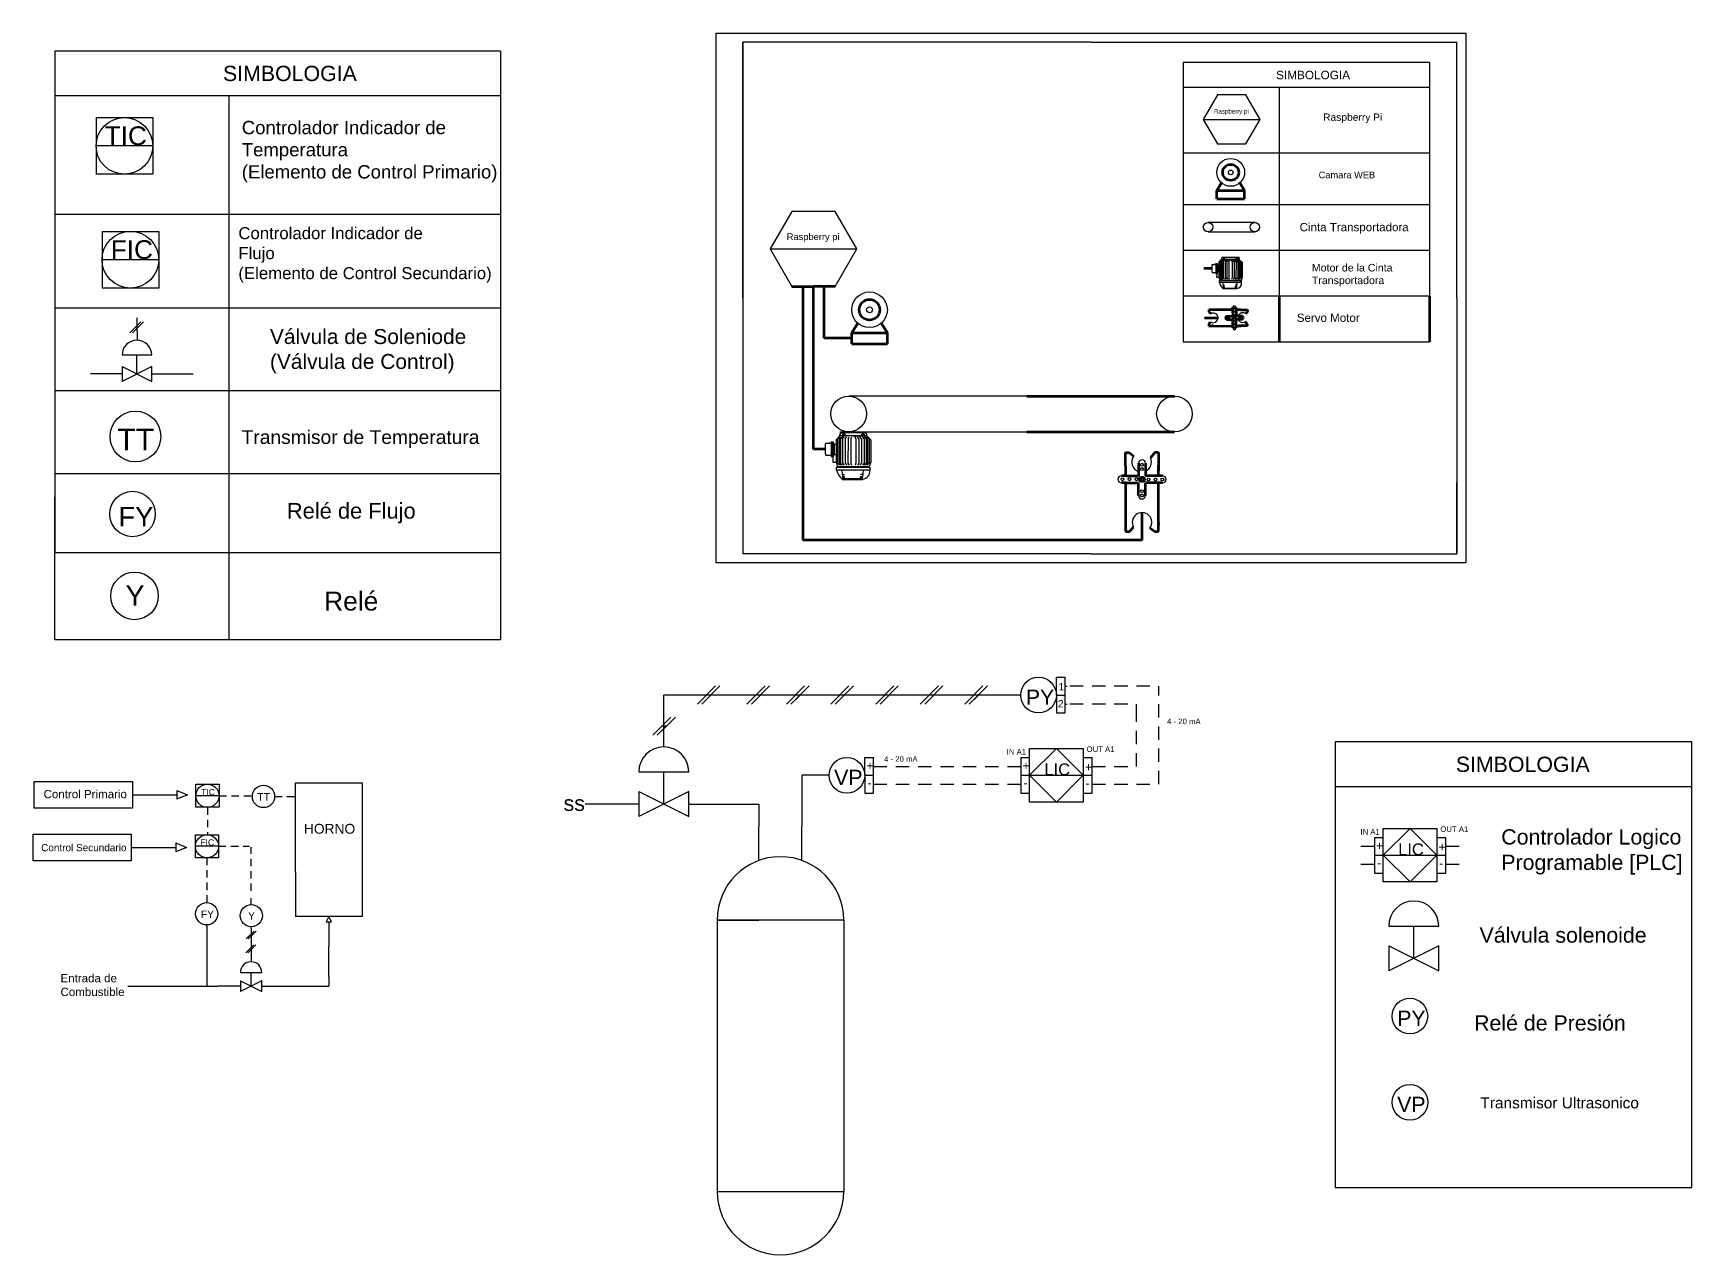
# Model space of a CAD drawing. Header units: millimetres. Extents: x 172 to 2967, y 1053 to 2423.
# Drawn here: x 172 to 2032, y 1053 to 2423 of the extents above; entities that cross this region are included whole.
import ezdxf

# ---------------------------------------------------------------- set-up
doc = ezdxf.new("R2010")
doc.units = ezdxf.units.MM
for name, color, linetype in [('faja_8', 8, 'Continuous'), ('Formato', 4, 'Continuous'), ('MOTOR- BASE', 230, 'Continuous')]:
    doc.layers.add(name, color=color, linetype=linetype)
doc.styles.get("Standard").update_dxf_attribs({"font": 'arial.ttf'})

msp = doc.modelspace()

# ---------------------------------------------------------------- linework, layer by layer
for p, q in [((196.1, 2403), (196.1, 1903)), ((196.1, 2403), (196.1, 2353)), ((696.1, 2403), (196.1, 2403)), ((696.1, 2403), (696.1, 1743)), ((1461.8, 2390), (1461.8, 2128.2)), ((1461.8, 2390), (1461.8, 2362.4)), ((1738, 2390), (1461.8, 2390)), ((1738, 2390), (1738, 2128.2)), ((196.1, 2353), (696.1, 2353)), ((196.1, 2353), (391.1, 2353)), ((196.1, 2353), (196.1, 2220)), ((391.1, 2353), (391.1, 1743)), ((1461.8, 2362.4), (1738, 2362.4)), ((1461.8, 2362.4), (1569.6, 2362.4)), ((1461.8, 2362.4), (1461.8, 2288.9)), ((1569.6, 2362.4), (1569.6, 2128.2)), ((242.4, 2328.4), (305.9, 2328.4)), ((242.4, 2328.4), (242.4, 2264.9)), ((305.9, 2328.4), (305.9, 2264.9)), ((1484.3, 2326.3), (1548.2, 2326.3)), ((305.9, 2296.6), (242.4, 2296.6)), ((1461.8, 2288.9), (1738, 2288.9)), ((1461.8, 2288.9), (1461.8, 2230.9)), ((305.9, 2264.9), (242.4, 2264.9)), ((196.1, 2220), (696.1, 2220)), ((196.1, 2220), (196.1, 2115)), ((1461.8, 2230.9), (1738, 2230.9)), ((1461.8, 2230.9), (1461.8, 2179.6)), ((249.1, 2200.7), (312.6, 2200.7)), ((249.1, 2200.7), (249.1, 2137.1)), ((312.6, 2200.7), (312.6, 2137.1)), ((1542.4, 2210.8), (1489.6, 2210.8)), ((1489.6, 2200.3), (1542.4, 2200.3)), ((998.6, 2181.1), (1095.6, 2181.1)), ((1461.8, 2179.6), (1738, 2179.6)), ((1461.8, 2179.6), (1461.8, 2128.2)), ((312.6, 2168.9), (249.1, 2168.9)), ((312.6, 2137.1), (249.1, 2137.1)), ((1461.8, 2128.2), (1738, 2128.2)), ((1461.8, 2128.2), (1461.8, 2076.8)), ((196.1, 2115), (696.1, 2115)), ((196.1, 2115), (196.1, 2022)), ((288.4, 2088.8), (288.4, 2103.8)), ((280, 2086.8), (292.4, 2099.2)), ((283, 2086.8), (295.5, 2099.2)), ((288.4, 2088.8), (288.4, 2079)), ((1461.8, 2076.8), (1738, 2076.8)), ((271.5, 2062), (304.7, 2062)), ((271.5, 2049), (271.5, 2032.4)), ((304.7, 2049), (271.5, 2032.4)), ((271.5, 2049), (304.7, 2032.4)), ((288.1, 2040.7), (288.1, 2062)), ((304.7, 2032.4), (304.7, 2049)), ((271.5, 2040.7), (236.1, 2040.7)), ((304.7, 2040.7), (351.2, 2040.7)), ((196.1, 2022), (696.1, 2022)), ((196.1, 2022), (196.1, 1929)), ((1286.5, 2015.9), (1086.5, 2015.9)), ((1086.5, 1975.9), (1286.5, 1975.9)), ((196.1, 1929), (696.1, 1929)), ((196.1, 1929), (196.1, 1840.6)), ((196.1, 1743), (196.1, 1903)), ((196.1, 1840.6), (696.1, 1840.6)), ((196.1, 1743), (696.1, 1743)), ((1319.5, 1700.5), (1329.5, 1700.5)), ((1319.5, 1680.5), (1319.5, 1700.5)), ((1329.5, 1660.5), (1329.5, 1700.5)), ((1079.1, 1680.5), (879.1, 1680.5)), ((879.1, 1622.4), (879.1, 1680.5)), ((916.8, 1670.4), (937.1, 1690.7)), ((921.8, 1670.4), (942.1, 1690.7)), ((921.8, 1670.4), (932, 1680.5)), ((932, 1680.5), (927, 1680.5)), ((932, 1680.5), (929.5, 1680.5)), ((972.4, 1670.4), (992.8, 1690.7)), ((977.4, 1670.4), (997.8, 1690.7)), ((977.4, 1670.4), (987.6, 1680.5)), ((987.6, 1680.5), (982.6, 1680.5)), ((987.6, 1680.5), (985.1, 1680.5)), ((1016.8, 1670.4), (1037.1, 1690.7)), ((1021.8, 1670.4), (1042.1, 1690.7)), ((1021.8, 1670.4), (1032, 1680.5)), ((1032, 1680.5), (1027, 1680.5)), ((1032, 1680.5), (1029.5, 1680.5)), ((1066.4, 1670.4), (1086.8, 1690.7)), ((1071.4, 1670.4), (1091.8, 1690.7)), ((1071.4, 1670.4), (1081.6, 1680.5)), ((1081.6, 1680.5), (1076.6, 1680.5)), ((1279.5, 1680.5), (1079.1, 1680.5)), ((1081.6, 1680.5), (1079.1, 1680.5)), ((1116.8, 1670.4), (1137.1, 1690.7)), ((1121.8, 1670.4), (1142.1, 1690.7)), ((1121.8, 1670.4), (1132, 1680.5)), ((1132, 1680.5), (1127, 1680.5)), ((1132, 1680.5), (1129.5, 1680.5)), ((1166.8, 1670.4), (1187.1, 1690.7)), ((1171.8, 1670.4), (1192.1, 1690.7)), ((1171.8, 1670.4), (1182, 1680.5)), ((1182, 1680.5), (1177, 1680.5)), ((1182, 1680.5), (1179.5, 1680.5)), ((1216.8, 1670.4), (1237.1, 1690.7)), ((1221.8, 1670.4), (1242.1, 1690.7)), ((1221.8, 1670.4), (1232, 1680.5)), ((1232, 1680.5), (1227, 1680.5)), ((1232, 1680.5), (1229.5, 1680.5)), ((1319.5, 1680.5), (1329.5, 1680.5)), ((1319.5, 1680.5), (1319.5, 1660.5)), ((1329.5, 1690.5), (1331.5, 1690.5)), ((1349.5, 1690.5), (1334.5, 1690.5)), ((1374.5, 1690.5), (1359.5, 1690.5)), ((1399.5, 1690.5), (1384.5, 1690.5)), ((1424.5, 1690.5), (1409.5, 1690.5)), ((1434.5, 1680.2), (1434.5, 1690.5)), ((1319.5, 1660.5), (1329.5, 1660.5)), ((1329.5, 1670.5), (1331.5, 1670.5)), ((1349.5, 1670.5), (1334.5, 1670.5)), ((1374.5, 1670.5), (1359.5, 1670.5)), ((1399.5, 1670.5), (1384.5, 1670.5)), ((1409.5, 1665.5), (1409.5, 1670.5)), ((1409.5, 1650.5), (1409.5, 1665.5)), ((1434.5, 1655.2), (1434.5, 1670.2)), ((866.8, 1635.4), (887.1, 1655.7)), ((871.8, 1635.4), (892.1, 1655.7)), ((871.8, 1635.4), (882, 1645.5)), ((882, 1645.5), (877, 1645.5)), ((882, 1645.5), (879.5, 1645.5)), ((1409.5, 1625.5), (1409.5, 1640.5)), ((1434.5, 1630.2), (1434.5, 1645.2)), ((1289.5, 1610.5), (1289.5, 1620.5)), ((1289.5, 1620.5), (1349.5, 1620.5)), ((1289.5, 1590.5), (1319.5, 1620.5)), ((1319.5, 1620.5), (1349.5, 1590.5)), ((1349.5, 1620.5), (1349.5, 1560.5)), ((1434.5, 1605.5), (1434.5, 1620.5)), ((1632.3, 1628), (1632.3, 1128)), ((2032.3, 1628), (1632.3, 1628)), ((1632.3, 1628), (1632.3, 1578)), ((2032.3, 1128), (2032.3, 1628)), ((1104.5, 1610.5), (1114.5, 1610.5)), ((1104.5, 1590.5), (1104.5, 1610.5)), ((1114.5, 1570.5), (1114.5, 1610.5)), ((1114.5, 1600.5), (1129.5, 1600.5)), ((1139.5, 1600.5), (1154.5, 1600.5)), ((1164.5, 1600.5), (1179.5, 1600.5)), ((1189.5, 1600.5), (1204.5, 1600.5)), ((1214.5, 1600.5), (1229.5, 1600.5)), ((1239.5, 1600.5), (1254.5, 1600.5)), ((1264.5, 1600.5), (1279.5, 1600.5)), ((1279.5, 1610.5), (1289.5, 1610.5)), ((1279.5, 1610.5), (1279.5, 1570.5)), ((1289.5, 1570.5), (1289.5, 1610.5)), ((1349.5, 1610.5), (1359.5, 1610.5)), ((1359.5, 1570.5), (1359.5, 1610.5)), ((1359.5, 1600.5), (1374.5, 1600.5)), ((1384.5, 1600.5), (1399.5, 1600.5)), ((1409.5, 1600.5), (1409.5, 1615.5)), ((173, 1553.6), (173, 1583.6)), ((173, 1583.6), (283, 1583.6)), ((283, 1583.6), (283, 1553.6)), ((465.9, 1482.2), (465.9, 1582.2)), ((465.9, 1582.2), (540.9, 1582.2)), ((540.9, 1582.2), (540.9, 1432.2)), ((851, 1594.3), (907.2, 1594.3)), ((879.1, 1558.2), (879.1, 1594.3)), ((1064.5, 1590.5), (1034, 1590.5)), ((1034, 1590.5), (1034, 1533.2)), ((1104.5, 1590.5), (1114.5, 1590.5)), ((1104.5, 1590.5), (1104.5, 1570.5)), ((1279.5, 1590.5), (1289.5, 1590.5)), ((1319.5, 1560.5), (1289.5, 1590.5)), ((1289.5, 1590.5), (1349.5, 1590.5)), ((1349.5, 1590.5), (1319.5, 1560.5)), ((1349.5, 1590.5), (1359.5, 1590.5)), ((1434.5, 1580.5), (1434.5, 1595.5)), ((283, 1568.6), (333, 1568.6)), ((333, 1573.6), (345, 1568.6)), ((333, 1573.6), (333, 1563.6)), ((345, 1568.6), (333, 1563.6)), ((354.2, 1576.3), (354.2, 1580.6)), ((354.2, 1580.6), (380.2, 1580.6)), ((354.2, 1558.9), (354.2, 1576.3)), ((380.2, 1567.6), (354.2, 1567.6)), ((380.2, 1580.6), (380.2, 1554.6)), ((380.2, 1567.6), (388.5, 1567.6)), ((394.1, 1567.6), (402.4, 1567.6)), ((408, 1567.6), (416.3, 1567.6)), ((442.6, 1566.8), (450.9, 1566.8)), ((456.4, 1566.8), (464.8, 1566.8)), ((851, 1572.3), (851, 1544.2)), ((907.2, 1572.3), (851, 1544.2)), ((851, 1572.3), (907.2, 1544.2)), ((907.2, 1544.2), (907.2, 1572.3)), ((1104.5, 1570.5), (1114.5, 1570.5)), ((1114.5, 1580.5), (1129.5, 1580.5)), ((1139.5, 1580.5), (1154.5, 1580.5)), ((1164.5, 1580.5), (1179.5, 1580.5)), ((1189.5, 1580.5), (1204.5, 1580.5)), ((1214.5, 1580.5), (1229.5, 1580.5)), ((1239.5, 1580.5), (1254.5, 1580.5)), ((1264.5, 1580.5), (1279.5, 1580.5)), ((1279.5, 1570.5), (1289.5, 1570.5)), ((1289.5, 1560.5), (1289.5, 1570.5)), ((1349.5, 1570.5), (1359.5, 1570.5)), ((1359.5, 1580.5), (1374.5, 1580.5)), ((1384.5, 1580.5), (1399.5, 1580.5)), ((1409.5, 1580.5), (1424.5, 1580.5)), ((1632.3, 1578), (2032.3, 1578)), ((283, 1553.6), (173, 1553.6)), ((354.2, 1554.6), (354.2, 1558.9)), ((380.2, 1554.6), (354.2, 1554.6)), ((367.2, 1554.6), (367.2, 1546.3)), ((851, 1558.2), (791, 1558.2)), ((907.2, 1558.2), (985.9, 1558.2)), ((985.9, 1558.2), (985.9, 1533.2)), ((1349.5, 1560.5), (1289.5, 1560.5)), ((367.2, 1540.7), (367.2, 1532.4)), ((367.2, 1526.8), (367.2, 1523.9)), ((367.2, 1526.8), (367.2, 1523.9)), ((985.9, 1495), (985.9, 1533.2)), ((1034, 1495), (1034, 1533.2)), ((1686.2, 1520.9), (1686.2, 1530.9)), ((1686.2, 1530.9), (1746.2, 1530.9)), ((1686.2, 1500.9), (1716.2, 1530.9)), ((1716.2, 1530.9), (1746.2, 1500.9)), ((1746.2, 1530.9), (1746.2, 1470.9)), ((171.7, 1494.6), (171.7, 1524.6)), ((171.7, 1524.6), (281.7, 1524.6)), ((281.7, 1524.6), (281.7, 1494.6)), ((281.7, 1524.6), (281.7, 1509.6)), ((281.7, 1509.6), (331.7, 1509.6)), ((331.7, 1514.6), (343.7, 1509.6)), ((331.7, 1514.6), (331.7, 1504.6)), ((343.7, 1509.6), (331.7, 1504.6)), ((353.7, 1519.6), (353.7, 1523.9)), ((353.7, 1523.9), (379.7, 1523.9)), ((353.7, 1502.2), (353.7, 1519.6)), ((379.7, 1510.9), (353.7, 1510.9)), ((379.7, 1523.9), (379.7, 1497.9)), ((379.7, 1510.9), (388, 1510.9)), ((393.5, 1510.9), (401.9, 1510.9)), ((407.4, 1510.9), (414.2, 1510.9)), ((415.8, 1509.9), (415.8, 1502.6)), ((1661.2, 1510.9), (1676.2, 1510.9)), ((1676.2, 1520.9), (1686.2, 1520.9)), ((1676.2, 1520.9), (1676.2, 1480.9)), ((1686.2, 1480.9), (1686.2, 1520.9)), ((1746.2, 1520.9), (1756.2, 1520.9)), ((1756.2, 1480.9), (1756.2, 1520.9)), ((1756.2, 1510.9), (1771.2, 1510.9)), ((281.7, 1494.6), (171.7, 1494.6)), ((353.7, 1497.9), (353.7, 1502.2)), ((379.7, 1497.9), (353.7, 1497.9)), ((366.7, 1497.9), (366.7, 1489.6)), ((415.8, 1497), (415.8, 1488.7)), ((1661.2, 1490.9), (1676.2, 1490.9)), ((1676.2, 1500.9), (1686.2, 1500.9)), ((1716.2, 1470.9), (1686.2, 1500.9)), ((1686.2, 1500.9), (1746.2, 1500.9)), ((1746.2, 1500.9), (1716.2, 1470.9)), ((1746.2, 1500.9), (1756.2, 1500.9)), ((1756.2, 1490.9), (1771.2, 1490.9)), ((366.7, 1484), (366.7, 1475.7)), ((366.7, 1470.1), (366.7, 1461.8)), ((415.8, 1483.1), (415.8, 1474.8)), ((465.9, 1482.2), (465.9, 1432.2)), ((1676.2, 1480.9), (1686.2, 1480.9)), ((1686.2, 1470.9), (1686.2, 1480.9)), ((1746.2, 1470.9), (1686.2, 1470.9)), ((1746.2, 1480.9), (1756.2, 1480.9)), ((366.7, 1456.2), (366.7, 1447.9)), ((415.8, 1469.2), (415.8, 1460.9)), ((415.8, 1469.2), (415.8, 1460.9)), ((415.8, 1452.6), (415.8, 1445.5)), ((366.4, 1421.3), (366.4, 1422.8)), ((366.4, 1421.3), (366.4, 1413)), ((410.7, 1406.9), (419.7, 1415.8)), ((412.9, 1406.9), (421.9, 1415.8)), ((416.4, 1419.2), (416.4, 1420.7)), ((416.4, 1419.2), (416.4, 1410.9)), ((540.9, 1432.2), (465.9, 1432.2)), ((503.4, 1432.2), (500.4, 1426.2)), ((500.4, 1426.2), (506.4, 1426.2)), ((506.4, 1426.2), (503.4, 1432.2)), ((503.4, 1426.2), (503.4, 1398.6)), ((938.9, 1428.2), (938.9, 1123.7)), ((1081, 1428.2), (938.9, 1428.2)), ((938.9, 1428.2), (985.9, 1428.2)), ((1081, 1428.2), (1034, 1428.2)), ((1081, 1428.2), (1081, 1123.7)), ((1692.3, 1421.4), (1748.5, 1421.4)), ((1720.4, 1385.3), (1720.4, 1421.4)), ((366.4, 1413), (366.4, 1353.9)), ((410.3, 1391.4), (419.3, 1400.3)), ((412.5, 1391.4), (421.5, 1400.3)), ((412.5, 1391.4), (417, 1395.8)), ((412.9, 1406.9), (417.4, 1411.3)), ((416.4, 1410.9), (416.4, 1388.7)), ((503.4, 1365), (503.4, 1398.6)), ((1692.3, 1399.3), (1692.3, 1371.2)), ((1748.5, 1399.3), (1692.3, 1371.2)), ((1692.3, 1399.3), (1748.5, 1371.2)), ((1748.5, 1371.2), (1748.5, 1399.3)), ((416.4, 1388.7), (416.4, 1381.6)), ((404.3, 1369.3), (428.2, 1369.3)), ((404.3, 1359.9), (404.3, 1347.9)), ((428.2, 1359.9), (404.3, 1347.9)), ((404.3, 1359.9), (428.2, 1347.9)), ((416.2, 1353.9), (416.2, 1369.3)), ((428.2, 1347.9), (428.2, 1359.9)), ((503.4, 1365), (503.4, 1353.9)), ((277.9, 1353.9), (311.5, 1353.9)), ((311.5, 1353.9), (345.1, 1353.9)), ((345.1, 1353.9), (378.7, 1353.9)), ((404.3, 1353.9), (378.7, 1353.9)), ((428.2, 1353.9), (461.8, 1353.9)), ((461.8, 1353.9), (495.4, 1353.9)), ((495.4, 1353.9), (503.4, 1353.9)), ((938.9, 1123.7), (1081, 1123.7)), ((1632.3, 1128), (2032.3, 1128))]:
    msp.add_line(p, q)
at = {"lineweight": 211}
for p, q in [((1499.5, 2246.5), (1504.8, 2255)), ((1530.7, 2246.5), (1525.3, 2255)), ((1499.5, 2237.1), (1499.5, 2246.5)), ((1499.5, 2246.5), (1530.7, 2246.5)), ((1499.5, 2237.1), (1515.1, 2237.1)), ((1515.1, 2237.1), (1530.7, 2237.1)), ((1530.7, 2237.1), (1530.7, 2246.5)), ((1493.8, 2159.1), (1485, 2159.1)), ((1022.8, 2139), (1047.1, 2139)), ((1035, 2139), (1035, 1854.7)), ((1071.4, 2139), (1047.1, 2139)), ((1047.1, 1956.4), (1047.1, 2139)), ((1059.2, 2080.7), (1059.2, 2139)), ((1569.6, 2128.2), (1569.6, 2076.8)), ((1738, 2128.2), (1738, 2076.8)), ((1485.5, 2103.6), (1500.8, 2103.6)), ((1492.2, 2112.7), (1490.4, 2112.6)), ((1490.4, 2112.6), (1490.4, 2110.5)), ((1490.4, 2110.5), (1492.7, 2108.4)), ((1517.2, 2112.8), (1492.2, 2112.7)), ((1510.2, 2105.6), (1517.3, 2105.6)), ((1517.2, 2112.7), (1517.2, 2115.1)), ((1517.2, 2112.7), (1517.3, 2105.6)), ((1518.8, 2103.7), (1518, 2104.5)), ((1518, 2103), (1518.8, 2103.7)), ((1518.4, 2104.9), (1519.2, 2104.1)), ((1519.2, 2103.3), (1518.5, 2102.6)), ((1519.2, 2104.1), (1519.9, 2104.9)), ((1519.9, 2102.5), (1519.2, 2103.3)), ((1520.4, 2104.5), (1519.6, 2103.7)), ((1519.6, 2103.7), (1520.3, 2103)), ((1521.1, 2112.7), (1521.1, 2115.1)), ((1526.6, 2112.8), (1521.1, 2112.8)), ((1521.1, 2112.7), (1521.1, 2105.7)), ((1528.1, 2105.7), (1521.1, 2105.7)), ((1526.6, 2112.8), (1534, 2112.8)), ((1534, 2110.9), (1532, 2108.3)), ((1534, 2112.8), (1534, 2110.9)), ((1089.9, 2086.7), (1096.8, 2097.6)), ((1089.9, 2074.7), (1089.9, 2086.7)), ((1089.9, 2086.7), (1129.9, 2086.7)), ((1129.9, 2086.7), (1123.1, 2097.6)), ((1129.9, 2074.7), (1129.9, 2086.7)), ((1490.4, 2096.7), (1492.2, 2099.2)), ((1490.4, 2096.7), (1490.4, 2094.5)), ((1490.4, 2094.5), (1517.3, 2094.7)), ((1492.2, 2094.6), (1495.4, 2094.6)), ((1495.4, 2094.6), (1493.8, 2094.6)), ((1510.3, 2101.8), (1517.3, 2101.8)), ((1517.3, 2094.8), (1517.3, 2101.8)), ((1517.3, 2092.3), (1517.3, 2094.8)), ((1528.1, 2101.8), (1521.1, 2101.8)), ((1521.2, 2094.8), (1521.1, 2101.8)), ((1521.2, 2092.3), (1521.2, 2094.8)), ((1521.2, 2094.7), (1526.6, 2094.7)), ((1526.6, 2094.7), (1523.9, 2094.7)), ((1534, 2094.7), (1526.6, 2094.7)), ((1534, 2096.7), (1531.1, 2099.1)), ((1534, 2094.7), (1534, 2096.7)), ((1089.9, 2080.7), (1059.2, 2080.7)), ((1089.9, 2074.7), (1109.9, 2074.7)), ((1109.9, 2074.7), (1129.9, 2074.7)), ((1286.5, 2015.9), (1452, 2015.9)), ((1286.5, 1975.9), (1452, 1975.9)), ((1060.3, 1956.4), (1047.1, 1956.4)), ((1397.2, 1937.5), (1397.2, 1952.5)), ((1397.2, 1952.5), (1401.2, 1952.5)), ((1397.2, 1937.5), (1397.2, 1926.4)), ((1401.2, 1952.5), (1406.5, 1948.5)), ((1411.6, 1940.6), (1411.6, 1926.4)), ((1419.5, 1940.6), (1419.5, 1926.4)), ((1429.9, 1952.5), (1425, 1946.6)), ((1433.9, 1952.5), (1429.9, 1952.5)), ((1433.9, 1952.5), (1433.9, 1937.5)), ((1433.9, 1937.5), (1433.9, 1932)), ((1433.9, 1926.4), (1433.9, 1937.5)), ((1397.4, 1926.4), (1392.4, 1926.4)), ((1397.4, 1918.6), (1392.4, 1918.6)), ((1397.2, 1918.6), (1397.2, 1867.8)), ((1397.4, 1926.4), (1411.6, 1926.4)), ((1397.4, 1918.6), (1411.6, 1918.6)), ((1411.6, 1904.4), (1411.6, 1918.6)), ((1414.7, 1922.5), (1413.2, 1924)), ((1413.2, 1921), (1414.7, 1922.5)), ((1414, 1924.8), (1415.6, 1923.3)), ((1415.6, 1921.6), (1414, 1920.1)), ((1415.6, 1923.3), (1417.1, 1924.8)), ((1417.1, 1920.1), (1415.6, 1921.6)), ((1418, 1924), (1416.4, 1922.4)), ((1416.4, 1922.4), (1417.9, 1921)), ((1433.7, 1926.4), (1419.5, 1926.4)), ((1419.5, 1904.4), (1419.5, 1918.6)), ((1433.7, 1918.6), (1419.5, 1918.6)), ((1438.7, 1926.4), (1433.7, 1926.4)), ((1438.7, 1918.6), (1433.7, 1918.6)), ((1433.9, 1864.1), (1433.9, 1918.6)), ((1415.6, 1854.1), (1415.6, 1885.2)), ((1397.2, 1867.8), (1397.2, 1864.1)), ((1397.2, 1864.1), (1401.6, 1864.1)), ((1401.6, 1864.1), (1405.9, 1868.9)), ((1429.5, 1864.1), (1424.5, 1867.7)), ((1429.5, 1864.1), (1433.9, 1864.1)), ((1433.9, 1867.8), (1433.9, 1874.2)), ((1433.9, 1874.2), (1433.9, 1871)), ((1035, 1854.7), (1035, 1854.1)), ((1415.6, 1854.1), (1035, 1854.1))]:
    msp.add_line(p, q, dxfattribs=at)
for points in [[(1548.2, 2326.3), (1532.2, 2354), (1500.3, 2354), (1484.3, 2326.3), (1500.3, 2298.7), (1532.2, 2298.7)], [(1095.6, 2181.1), (1071.4, 2223.1), (1022.8, 2223.1), (998.6, 2181.1), (1022.8, 2139), (1071.4, 2139)]]:
    msp.add_lwpolyline(points, close=True)
for centre, radius in [((274.1, 2296.6), 31.8), ((1515.1, 2266.8), 15.6), ((1515.1, 2266.8), 2.62), ((280.8, 2168.9), 31.8), ((1489.6, 2205.5), 5.27), ((1542.1, 2205.5), 5.27), ((1109.9, 2112.7), 20), ((1109.9, 2112.7), 3.36), ((1510.3, 2103.7), 0.777), ((1512.6, 2103.7), 0.777), ((1519.2, 2103.7), 1.65), ((1519.2, 2114.5), 0.777), ((1519.2, 2110.7), 0.777), ((1519.2, 2106.8), 0.777), ((1524.9, 2103.8), 0.777), ((1527.3, 2103.8), 0.777), ((1519.2, 2100.1), 0.777), ((1519.2, 2096.3), 0.777), ((1519.2, 2092.5), 0.777), ((1086.5, 1995.9), 20), ((1452, 1995.9), 20), ((286.4, 1970.6), 28.5), ((1415.5, 1938.9), 1.58), ((1415.5, 1934.1), 1.58), ((1393.7, 1922.6), 1.58), ((1401.5, 1922.6), 1.58), ((1409.3, 1922.6), 1.58), ((1415.6, 1922.5), 3.33), ((1422.8, 1922.4), 1.58), ((1430.6, 1922.4), 1.58), ((1438.4, 1922.4), 1.58), ((283.2, 1883.6), 25.5), ((1415.6, 1909.2), 1.58), ((1415.6, 1904.5), 1.58), ((285.4, 1791.8), 26.7), ((1299.5, 1680.5), 20), ((1084.5, 1590.5), 20), ((367.2, 1567.6), 13), ((430.1, 1566.8), 12.5), ((366.7, 1510.9), 13), ((366.4, 1435.2), 12.5), ((416.4, 1433.1), 12.5), ((1716, 1320.4), 20), ((1716.1, 1223.7), 20)]:
    msp.add_circle(centre, radius)
for centre, radius in [((1515.1, 2266.8), 9.05), ((1109.9, 2112.7), 11.6)]:
    msp.add_circle(centre, radius, dxfattribs=at)
for centre, radius, start, end in [((1495.4, 2103.6), 5.43, 234.3768, 119.0712), ((1510.3, 2103.7), 1.93, 90.2605, 270.2605), ((1519.1, 2115.1), 1.93, 0.2605, 180.2605), ((1518.2, 2104.7), 0.295, 43.4683, 225.91), ((1518.2, 2102.8), 0.295, 133.6727, 317.1533), ((1520.1, 2104.7), 0.295, 314.4197, 136.3984), ((1520.1, 2102.8), 0.295, 220.8006, 48.5777), ((1528.7, 2104), 5.43, 52.129, 161.7312), ((1528.1, 2103.8), 1.93, 270.2605, 90.2605), ((1519.2, 2092.3), 1.93, 180.2605, 0.2605), ((1528.7, 2104), 5.43, 203.3537, 296.8235), ((288.1, 2062), 16.6, 0, 180), ((1415.1, 1941.7), 11, 141.8685, 251.4707), ((1415.6, 1940.6), 3.91, 0, 180), ((1415.1, 1941.7), 11, 293.0932, 26.563), ((1392.4, 1922.5), 3.91, 90, 270), ((1413.6, 1924.4), 0.598, 44.1593, 226.138), ((1413.6, 1920.5), 0.598, 133.2078, 315.6496), ((1417.5, 1924.4), 0.598, 310.5402, 138.3172), ((1417.5, 1920.5), 0.598, 223.4122, 46.8929), ((1438.7, 1922.5), 3.91, 270, 90), ((1415.6, 1904.4), 3.91, 180, 0), ((1415.6, 1874.2), 11, 324.1163, 208.8108), ((879.1, 1594.3), 28.1, 0, 180), ((1010, 1428.2), 71, 0, 180), ((1720.4, 1421.4), 28.1, 0, 180), ((416.2, 1369.3), 12, 0, 180), ((1010, 1123.7), 71, 180, 0)]:
    msp.add_arc(centre, radius, start, end)
at = {"layer": 'faja_8', "color": 0}
for points in [[(1502, 2148.9), (1499.6, 2149), (1499.7, 2153.6)], [(1072.5, 1941.3), (1069.1, 1941.3), (1069.1, 1948.2)]]:
    msp.add_lwpolyline(points, dxfattribs=at)
at = {"layer": 'Formato', "color": 0}
for p, q in [((937.7, 1829), (937.7, 2423)), ((937.7, 2423), (1778.7, 2423)), ((1778.7, 2423), (1778.7, 1829)), ((1358.2, 2413), (967.7, 2413)), ((967.7, 2126), (967.7, 2413)), ((967.7, 2413), (967.7, 1839)), ((1358.2, 2413), (1768.7, 2413)), ((1768.7, 2126), (1768.7, 2413)), ((1768.7, 2126), (1768.7, 1839)), ((1778.7, 1829), (937.7, 1829)), ((1358.2, 1839), (967.7, 1839)), ((1358.2, 1839), (1768.7, 1839))]:
    msp.add_line(p, q, dxfattribs=at)
at = {"layer": 'Formato'}
for p, q in [((1768.7, 1839), (1768.7, 1919)), ((1768.7, 1874), (1768.7, 1880.6)), ((1468.7, 1839), (1768.7, 1839))]:
    msp.add_line(p, q, dxfattribs=at)
at = {"layer": 'MOTOR- BASE', "color": 0}
for p, q in [((1493.8, 2162.7), (1493.8, 2155.5)), ((1494.7, 2163.5), (1494.6, 2163.5)), ((1494.6, 2163.5), (1497.5, 2163.5)), ((1498.2, 2163.5), (1496.4, 2163.5)), ((1498.2, 2164.5), (1499.8, 2164.5)), ((1498.2, 2164.5), (1498.2, 2153.6)), ((1499, 2164.5), (1499, 2153.6)), ((1499.8, 2164.5), (1499.8, 2153.6)), ((1500.5, 2162.7), (1501.8, 2162.7)), ((1500.5, 2162.7), (1500.5, 2155.1)), ((1501.9, 2166), (1501.8, 2149.3)), ((1504.8, 2168.9), (1501.9, 2166)), ((1503, 2166.7), (1504.6, 2168.2)), ((1503, 2166.7), (1503, 2148.6)), ((1504.2, 2166.7), (1504.1, 2148.6)), ((1504.2, 2166.7), (1505.7, 2168.2)), ((1524.9, 2168.9), (1504.6, 2168.9)), ((1504.8, 2168.9), (1504.8, 2170)), ((1505.3, 2171.1), (1505.3, 2171.9)), ((1505.3, 2171.9), (1514.3, 2171.9)), ((1524.4, 2171.1), (1505.3, 2171.1)), ((1505.3, 2166.7), (1506.7, 2168.2)), ((1505.3, 2166.7), (1505.3, 2148.6)), ((1506.6, 2169.3), (1506.6, 2169.1)), ((1508.8, 2169.3), (1506.6, 2169.3)), ((1506.6, 2169.1), (1508.8, 2169.1)), ((1506.7, 2169.5), (1506.7, 2169.3)), ((1508.7, 2169.5), (1506.7, 2169.5)), ((1506.7, 2166.7), (1508, 2168.2)), ((1506.7, 2166.7), (1506.7, 2148.6)), ((1506.8, 2170.3), (1506.8, 2169.5)), ((1507, 2170.4), (1508.4, 2170.4)), ((1507, 2169.5), (1508.4, 2169.5)), ((1507.3, 2171), (1507.2, 2170.9)), ((1507.2, 2170.9), (1507.2, 2170.4)), ((1507.2, 2170.9), (1508.2, 2170.9)), ((1507.2, 2170.3), (1507.2, 2169.5)), ((1507.3, 2171), (1507.3, 2170.4)), ((1507.7, 2171), (1507.3, 2171)), ((1507.7, 2171), (1508.1, 2171)), ((1507.7, 2170.4), (1508.4, 2170.4)), ((1507.7, 2170.4), (1507.7, 2170.4)), ((1507.7, 2170.4), (1507.7, 2170.4)), ((1507.7, 2169.3), (1508.7, 2169.3)), ((1508.1, 2171), (1508.1, 2170.4)), ((1508.1, 2171), (1508.2, 2170.9)), ((1508.2, 2170.9), (1508.2, 2170.4)), ((1508.2, 2170.3), (1508.2, 2169.6)), ((1508.2, 2169.5), (1508.2, 2170.2)), ((1508.6, 2169.5), (1508.6, 2170.3)), ((1508.7, 2169.3), (1508.7, 2169.5)), ((1508.7, 2166.6), (1510, 2168.2)), ((1508.7, 2166.6), (1508.7, 2148.6)), ((1510.8, 2166.6), (1511.7, 2168.2)), ((1510.8, 2166.6), (1510.8, 2148.6)), ((1512.9, 2166.6), (1513.6, 2168.2)), ((1512.9, 2166.6), (1512.9, 2148.6)), ((1514.3, 2171.9), (1524.4, 2171.9)), ((1514.3, 2168.9), (1524.5, 2168.9)), ((1516.7, 2166.6), (1516.1, 2168.2)), ((1516.7, 2166.6), (1516.7, 2148.6)), ((1518.9, 2166.6), (1517.9, 2168.2)), ((1518.9, 2166.6), (1518.8, 2148.6)), ((1521, 2166.6), (1519.7, 2168.2)), ((1520.8, 2169.3), (1523.1, 2169.3)), ((1523.1, 2169.1), (1520.8, 2169.1)), ((1521, 2166.6), (1520.9, 2148.6)), ((1521, 2169.5), (1521, 2170.3)), ((1521, 2169.3), (1521, 2169.4)), ((1521, 2169.4), (1523, 2169.4)), ((1522, 2169.3), (1521, 2169.3)), ((1522, 2170.4), (1521.3, 2170.4)), ((1522.7, 2170.4), (1521.3, 2170.4)), ((1522.7, 2169.4), (1521.3, 2169.4)), ((1521.5, 2170.9), (1521.5, 2170.4)), ((1521.5, 2170.3), (1521.5, 2169.6)), ((1521.5, 2169.5), (1521.5, 2170.2)), ((1521.6, 2170.9), (1521.6, 2170.4)), ((1523, 2166.6), (1521.7, 2168.2)), ((1522, 2170.4), (1522, 2170.4)), ((1522, 2170.4), (1522, 2170.4)), ((1522.4, 2170.9), (1522.4, 2170.4)), ((1522.4, 2170.9), (1522.4, 2170.4)), ((1522.5, 2170.3), (1522.5, 2169.5)), ((1522.9, 2170.3), (1522.9, 2169.5)), ((1524.4, 2166.6), (1522.9, 2168.2)), ((1523, 2169.4), (1523, 2169.3)), ((1523, 2166.6), (1523, 2148.6)), ((1523.1, 2169.3), (1523.1, 2169.1)), ((1525.5, 2166.6), (1524, 2168.2)), ((1524.4, 2171.1), (1524.4, 2171.9)), ((1524.4, 2166.6), (1524.4, 2148.6)), ((1524.9, 2168.9), (1524.9, 2169.9)), ((1524.9, 2168.9), (1527.8, 2166)), ((1526.6, 2166.6), (1525.1, 2168.2)), ((1525.5, 2166.6), (1525.5, 2148.6)), ((1526.6, 2166.6), (1526.6, 2148.6)), ((1527.8, 2166), (1527.8, 2149.3)), ((1498.2, 2154.3), (1494.6, 2154.3)), ((1498.2, 2153.6), (1499.8, 2153.6)), ((1500.5, 2155.1), (1501.8, 2155.1)), ((1501.8, 2149.3), (1502.9, 2146.1)), ((1502.3, 2143.3), (1502.3, 2145.5)), ((1502.3, 2145.5), (1527.3, 2145.5)), ((1527.3, 2143.2), (1502.3, 2143.3)), ((1502.7, 2145.5), (1502.7, 2146.1)), ((1502.7, 2146.1), (1526, 2146.1)), ((1503, 2148.6), (1504.6, 2147)), ((1504.1, 2148.6), (1505.7, 2147)), ((1505.3, 2148.6), (1506.7, 2147)), ((1506.1, 2143.3), (1506.5, 2138.4)), ((1506.4, 2140.2), (1508.1, 2140.2)), ((1506.7, 2148.6), (1508, 2147)), ((1508.7, 2148.6), (1509.9, 2147)), ((1510.8, 2148.6), (1511.7, 2147)), ((1512.9, 2148.6), (1513.5, 2147)), ((1516.7, 2148.6), (1516.1, 2147)), ((1518.8, 2148.6), (1517.9, 2147)), ((1520.9, 2148.6), (1519.7, 2147)), ((1521.8, 2140.2), (1520.1, 2140.2)), ((1523, 2148.6), (1521.6, 2147)), ((1522.1, 2143.2), (1521.7, 2138.4)), ((1524.4, 2148.6), (1522.9, 2147)), ((1525.5, 2148.6), (1523.9, 2147)), ((1526.6, 2148.6), (1525.1, 2147)), ((1526, 2145.5), (1526, 2146.1)), ((1527.8, 2149.3), (1526.7, 2146.1)), ((1527.3, 2143.2), (1527.3, 2145.5)), ((1506.4, 2136.7), (1506.4, 2136.1)), ((1521.8, 2136.7), (1506.4, 2136.7)), ((1521.8, 2136.1), (1506.4, 2136.1)), ((1506.5, 2138.4), (1508.2, 2138.4)), ((1506.7, 2138.4), (1506.7, 2137.9)), ((1508.1, 2138.4), (1506.7, 2138.4)), ((1506.8, 2137.8), (1507.9, 2137.8)), ((1507, 2137.9), (1507, 2138.4)), ((1507.7, 2137.9), (1507.7, 2138.4)), ((1508.1, 2137.9), (1508.1, 2138.4)), ((1514, 2136.7), (1521.3, 2136.7)), ((1521.7, 2138.4), (1520, 2138.4)), ((1520.1, 2137.9), (1520.1, 2138.4)), ((1520.1, 2138.4), (1521.5, 2138.4)), ((1521.4, 2137.8), (1520.3, 2137.8)), ((1520.4, 2137.9), (1520.4, 2138.4)), ((1521.2, 2137.9), (1521.2, 2138.4)), ((1521.5, 2138.4), (1521.5, 2137.9)), ((1521.8, 2136.7), (1521.8, 2136.1)), ((1076.7, 1971.2), (1076.7, 1972.8)), ((1077.5, 1974.5), (1077.5, 1975.7)), ((1077.5, 1975.7), (1091, 1975.7)), ((1106.1, 1974.4), (1077.5, 1974.5)), ((1079.7, 1973.3), (1079.7, 1972.1)), ((1080.1, 1973.4), (1082.2, 1973.4)), ((1080.5, 1974.2), (1080.4, 1974.1)), ((1080.4, 1974.1), (1080.4, 1973.4)), ((1080.4, 1974.1), (1081.8, 1974.1)), ((1080.4, 1973.3), (1080.4, 1972.1)), ((1080.5, 1974.2), (1080.5, 1973.4)), ((1081.1, 1974.2), (1080.5, 1974.2)), ((1081.1, 1974.2), (1081.7, 1974.2)), ((1081.1, 1973.4), (1082.2, 1973.4)), ((1081.1, 1973.4), (1081.1, 1973.4)), ((1081.1, 1973.4), (1081.1, 1973.4)), ((1081.7, 1974.2), (1081.7, 1973.4)), ((1081.7, 1974.2), (1081.8, 1974.1)), ((1081.8, 1974.1), (1081.8, 1973.4)), ((1081.8, 1973.3), (1081.8, 1972.2)), ((1081.8, 1972.1), (1081.8, 1973.1)), ((1082.5, 1972.1), (1082.5, 1973.3)), ((1091, 1975.7), (1106.1, 1975.7)), ((1101.1, 1972.1), (1101.1, 1973.2)), ((1102.5, 1973.4), (1101.5, 1973.4)), ((1103.6, 1973.4), (1101.5, 1973.4)), ((1101.9, 1974.2), (1101.8, 1974.1)), ((1101.8, 1974.1), (1101.8, 1973.4)), ((1103.2, 1974.1), (1101.8, 1974.1)), ((1101.8, 1973.2), (1101.8, 1972.2)), ((1101.8, 1972.1), (1101.8, 1973.1)), ((1101.9, 1974.2), (1101.9, 1973.4)), ((1102.5, 1974.2), (1101.9, 1974.2)), ((1102.5, 1974.2), (1103.1, 1974.2)), ((1102.5, 1973.4), (1102.5, 1973.4)), ((1102.5, 1973.4), (1102.5, 1973.4)), ((1103.1, 1974.2), (1103.1, 1973.4)), ((1103.1, 1974.2), (1103.2, 1974.1)), ((1103.2, 1974.1), (1103.2, 1973.4)), ((1103.2, 1973.2), (1103.2, 1972.1)), ((1103.9, 1973.2), (1103.9, 1972.1)), ((1106.1, 1974.4), (1106.1, 1975.7)), ((1106.9, 1971.2), (1106.9, 1972.7)), ((1060.3, 1961.8), (1060.3, 1951)), ((1061.7, 1963), (1061.5, 1963)), ((1061.5, 1963), (1065.9, 1963)), ((1067, 1963), (1064.2, 1963)), ((1067, 1964.6), (1066.9, 1948.2)), ((1067, 1964.6), (1069.2, 1964.6)), ((1068.1, 1964.6), (1068.1, 1948.2)), ((1069.2, 1964.6), (1069.2, 1948.2)), ((1070.3, 1961.8), (1072.3, 1961.8)), ((1070.3, 1961.8), (1070.3, 1950.5)), ((1072.4, 1966.8), (1072.3, 1941.8)), ((1076.7, 1971.2), (1072.4, 1966.8)), ((1074.1, 1967.8), (1076.4, 1970.1)), ((1074.1, 1967.8), (1074.1, 1940.8)), ((1075.8, 1967.8), (1078.1, 1970.1)), ((1075.8, 1967.8), (1075.8, 1940.8)), ((1106.9, 1971.2), (1076.4, 1971.2)), ((1077.5, 1967.8), (1079.7, 1970.1)), ((1077.5, 1967.8), (1077.5, 1940.8)), ((1079.4, 1971.7), (1079.4, 1971.5)), ((1082.8, 1971.7), (1079.4, 1971.7)), ((1079.4, 1971.5), (1082.8, 1971.5)), ((1079.6, 1967.8), (1079.5, 1940.8)), ((1079.6, 1972), (1079.6, 1971.7)), ((1082.6, 1972), (1079.6, 1972)), ((1079.6, 1967.8), (1081.6, 1970.1)), ((1080.1, 1972), (1082.2, 1972)), ((1081.1, 1971.7), (1082.6, 1971.7)), ((1082.6, 1971.7), (1082.6, 1972)), ((1082.6, 1967.8), (1084.5, 1970.1)), ((1082.6, 1967.8), (1082.6, 1940.8)), ((1085.8, 1967.8), (1085.7, 1940.7)), ((1085.8, 1967.8), (1087.2, 1970.1)), ((1089, 1967.8), (1088.9, 1940.7)), ((1089, 1967.8), (1089.9, 1970.1)), ((1091, 1971.2), (1106.3, 1971.2)), ((1094.7, 1967.8), (1093.7, 1970.1)), ((1094.7, 1967.8), (1094.6, 1940.7)), ((1097.8, 1967.8), (1096.4, 1970.1)), ((1097.8, 1967.8), (1097.8, 1940.7)), ((1101, 1967.8), (1099.1, 1970.1)), ((1100.8, 1971.7), (1104.2, 1971.7)), ((1104.2, 1971.5), (1100.8, 1971.5)), ((1101, 1967.8), (1100.9, 1940.7)), ((1101, 1971.7), (1101, 1972)), ((1101, 1972), (1104, 1972)), ((1102.5, 1971.7), (1101, 1971.7)), ((1103.6, 1972), (1101.5, 1972)), ((1104, 1967.8), (1102, 1970.1)), ((1106.1, 1967.8), (1103.9, 1970.1)), ((1104, 1972), (1104, 1971.7)), ((1104, 1967.8), (1104, 1940.7)), ((1104.2, 1971.7), (1104.2, 1971.5)), ((1107.8, 1967.8), (1105.5, 1970.1)), ((1106.1, 1967.8), (1106.1, 1940.7)), ((1106.9, 1971.2), (1111.2, 1966.8)), ((1109.5, 1967.8), (1107.2, 1970.1)), ((1107.8, 1967.8), (1107.7, 1940.7)), ((1109.5, 1967.8), (1109.4, 1940.7)), ((1111.2, 1966.8), (1111.2, 1941.8)), ((1066.9, 1949.3), (1061.5, 1949.3)), ((1066.9, 1948.2), (1069.2, 1948.2)), ((1070.3, 1950.5), (1072.3, 1950.5)), ((1072.3, 1941.8), (1073.9, 1937)), ((1073, 1932.8), (1073, 1936.1)), ((1073.1, 1936.1), (1110.5, 1936.1)), ((1073.6, 1936.1), (1073.6, 1937)), ((1073.6, 1937), (1108.5, 1936.9)), ((1074.1, 1940.8), (1076.4, 1938.4)), ((1075.8, 1940.8), (1078.1, 1938.4)), ((1077.5, 1940.8), (1079.6, 1938.4)), ((1079.5, 1940.8), (1081.5, 1938.4)), ((1082.6, 1940.8), (1084.4, 1938.4)), ((1085.7, 1940.7), (1087.1, 1938.4)), ((1088.9, 1940.7), (1089.8, 1938.4)), ((1094.6, 1940.7), (1093.7, 1938.4)), ((1097.8, 1940.7), (1096.4, 1938.4)), ((1100.9, 1940.7), (1099.1, 1938.4)), ((1104, 1940.7), (1102, 1938.4)), ((1106.1, 1940.7), (1103.9, 1938.4)), ((1107.7, 1940.7), (1105.4, 1938.4)), ((1109.4, 1940.7), (1107.1, 1938.4)), ((1108.5, 1936.1), (1108.5, 1936.9)), ((1111.2, 1941.8), (1109.6, 1936.9)), ((1110.5, 1932.7), (1110.5, 1936.1)), ((1110.5, 1932.7), (1073, 1932.8)), ((1078.7, 1932.8), (1079.4, 1925.4)), ((1079.1, 1922.9), (1079.1, 1922)), ((1102.2, 1922.9), (1079.1, 1922.9)), ((1102.2, 1922), (1079.1, 1922)), ((1079.2, 1928.1), (1081.7, 1928.1)), ((1079.4, 1925.4), (1081.9, 1925.4)), ((1079.5, 1925.4), (1079.5, 1924.7)), ((1081.7, 1925.4), (1079.5, 1925.4)), ((1079.8, 1924.6), (1081.5, 1924.6)), ((1080.1, 1924.7), (1080.1, 1925.4)), ((1081.2, 1924.7), (1081.2, 1925.4)), ((1081.7, 1924.7), (1081.7, 1925.4)), ((1090.6, 1922.9), (1101.4, 1922.9)), ((1102, 1925.4), (1099.5, 1925.4)), ((1102.2, 1928.1), (1099.7, 1928.1)), ((1099.7, 1924.7), (1099.7, 1925.4)), ((1099.7, 1925.4), (1101.8, 1925.4)), ((1101.6, 1924.6), (1099.9, 1924.6)), ((1100.2, 1924.7), (1100.2, 1925.4)), ((1101.3, 1924.7), (1101.3, 1925.4)), ((1101.8, 1925.4), (1101.8, 1924.7)), ((1102.7, 1932.7), (1102, 1925.4)), ((1102.2, 1922.9), (1102.2, 1922))]:
    msp.add_line(p, q, dxfattribs=at)
for centre, radius, start, end in [((1494.6, 2162.7), 0.802, 89.9234, 179.9234), ((1499.7, 2162.7), 0.802, 359.9234, 82.5296), ((1505.9, 2170), 1.13, 89.9234, 179.9234), ((1507, 2170), 0.381, 52.0445, 127.8023), ((1507, 2169.8), 0.381, 232.0445, 307.8023), ((1507.7, 2169), 1.4, 70.4522, 109.3946), ((1507.7, 2170.9), 1.4, 250.4522, 289.3946), ((1508.4, 2170), 0.381, 52.0445, 127.8023), ((1508.4, 2169.8), 0.381, 232.0445, 307.8023), ((1521.3, 2170), 0.381, 52.0445, 127.8023), ((1521.3, 2169.8), 0.381, 232.0445, 307.8023), ((1522, 2169), 1.4, 70.4522, 109.3946), ((1522, 2170.8), 1.4, 250.4522, 289.3946), ((1522.7, 2170), 0.381, 52.0445, 127.8023), ((1522.7, 2169.8), 0.381, 232.0445, 307.8023), ((1523.8, 2169.9), 1.13, 359.9234, 89.9234), ((1495.1, 2155.5), 1.25, 181.9107, 248.7993), ((1499.7, 2155.1), 0.802, 277.3171, 359.9234), ((1502.3, 2145.5), 0.0401, 89.9234, 179.9234), ((1515.7, 2147), 13.9, 195.6616, 228.0002), ((1521.2, 2142.8), 6.14, 275.5896, 4.4273), ((1506.8, 2138.1), 0.296, 232.0447, 307.8021), ((1507.4, 2138.9), 1.09, 250.4523, 289.3945), ((1507.9, 2138.1), 0.296, 232.0447, 307.8021), ((1520.3, 2138.1), 0.296, 232.0447, 307.8021), ((1520.8, 2138.9), 1.09, 250.4523, 289.3945), ((1521.4, 2138.1), 0.296, 232.0447, 307.8021), ((1078.4, 1972.8), 1.7, 89.9234, 179.9234), ((1080.1, 1972.8), 0.571, 52.0445, 127.8023), ((1081.1, 1971.3), 2.1, 70.4522, 109.3946), ((1082.2, 1972.8), 0.571, 52.0445, 127.8023), ((1101.5, 1972.8), 0.571, 52.0445, 127.8023), ((1102.5, 1971.3), 2.1, 70.4522, 109.3946), ((1103.6, 1972.8), 0.571, 52.0445, 127.8023), ((1105.2, 1972.7), 1.7, 359.9234, 89.9234), ((1061.5, 1961.8), 1.2, 89.9234, 179.9234), ((1069.1, 1961.8), 1.2, 359.9234, 82.5296), ((1080.1, 1972.6), 0.571, 232.0445, 307.8023), ((1081.1, 1974.1), 2.1, 250.4522, 289.3946), ((1082.2, 1972.6), 0.571, 232.0445, 307.8023), ((1101.5, 1972.5), 0.571, 232.0445, 307.8023), ((1102.5, 1974.1), 2.1, 250.4522, 289.3946), ((1103.6, 1972.5), 0.571, 232.0445, 307.8023), ((1062.2, 1951.1), 1.87, 181.9107, 248.7993), ((1069.1, 1950.5), 1.2, 277.3171, 359.9234), ((1073.1, 1936), 0.0601, 89.9234, 179.9234), ((1093.1, 1938.4), 20.9, 195.6616, 228.0002), ((1079.8, 1925.1), 0.444, 232.0447, 307.8021), ((1080.6, 1926.3), 1.63, 250.4523, 289.3945), ((1081.5, 1925.1), 0.444, 232.0447, 307.8021), ((1099.9, 1925.1), 0.444, 232.0447, 307.8021), ((1100.7, 1926.2), 1.63, 250.4523, 289.3945), ((1101.6, 1925.1), 0.444, 232.0447, 307.8021), ((1101.3, 1932), 9.19, 275.5896, 4.4273)]:
    msp.add_arc(centre, radius, start, end, dxfattribs=at)

# ---------------------------------------------------------------- texts
for s, height, p in [('TIC', 21.07, (251.9, 2297.4)), ('FIC', 21.07, (258.7, 2169.7)), ('TIC', 6.92, (360.1, 1568.2)), ('TT', 8.57, (423, 1562)), ('HORNO', 11.07, (475.4, 1525)), ('FIC', 7, (359.1, 1511.7)), ('FY', 8.26, (359.8, 1430.6)), ('Y', 8.26, (412.8, 1428.7))]:
    msp.add_text(s, height=height).set_placement(p)
at = {"attachment_point": 1}
for s, width, gutter_width, heights, insert, char_height in [('SIMBOLOGIA', 222.665, 85.6, [-17.7], (384.6, 2386.4), 17.12), ('SIMBOLOGIA', 122.986, 47.3, [-9.78], (1566, 2380.8), 9.45), ('Raspberry pi', 91.352, 35.1, [-6.37], (1496.4, 2337.8), 4.923), ('Raspberry Pi', 248.753, 62.6, [100.3], (1618.7, 2332.9), 8.228), ('Controlador Indicador de \\PTemperatura \\P(Elemento de Control Primario)', 450.365, 113.4, [181.7], (405.7, 2324.6), 14.897), ('Camara WEB', 210.546, 53, [84.9], (1613.7, 2267.7), 7.43), ('Controlador Indicador de \\PFlujo \\P(Elemento de Control Secundario)', 381.192, 96, [153.8], (401.9, 2205.4), 13.456), ('Raspberry pi', 138.726, 53.3, [-9.67], (1017, 2198.4), 7.476), ('Cinta Transportadora', 171.977, 66.1, [-12], (1592.4, 2210.1), 9.268), ('Motor de la Cinta Transportadora ', 157.907, 60.7, [-25.2], (1606.1, 2164.2), 8.51), ('Servo Motor', 171.977, 66.1, [-9.58], (1589.2, 2108.4), 9.268), ('Válvula de Soleniode\\P(Válvula de Control)', 311.362, 119.7, [-50.3], (437.3, 2091.1), 16.78), ('TT', 317.29, 121.9, [-24.4], (266, 1979.4), 24.39), ('Transmisor de Temperatura ', 285.888, 109.9, [-19.7], (405.6, 1977.6), 15.407), ('FY', 284.065, 109.2, [-21.8], (267.5, 1891.5), 21.84), ('Relé de Flujo', 281.826, 87.8, [46.4], (456.3, 1896), 17.556), ('Y', 297.446, 114.3, [-22.9], (275.3, 1803.6), 22.9), ('Relé ', 339.46, 105.7, [55.9], (498.1, 1796.5), 21.15), ('1', 14.975, 40.7, [-8.18], (1321.8, 1693.9), 8.15), ('PY', 222.665, 85.6, [-17.1], (1285.2, 1686.7), 17.12), ('2', 14.975, 40.7, [-8.18], (1321.2, 1674.8), 8.15), ('4 - 20 mA', 42.78, 31.1, [5.54], (1443.7, 1654.1), 6.21), ('IN A1', 42.78, 31.1, [5.54], (1263.8, 1620), 6.21), ('OUT A1', 42.78, 31.1, [5.54], (1353.4, 1622.9), 6.21), ('+', 29.126, 49.9, [-9.99], (1106.3, 1606.2), 9.99), ('4 - 20 mA', 42.78, 31.1, [5.54], (1126.2, 1611.9), 6.21), ('+', 29.126, 49.9, [-9.99], (1281.3, 1606.2), 9.99), ('LIC', 172.431, 66.3, [-13.7], (1306.1, 1603.8), 13.25), ('+', 29.126, 49.9, [-9.99], (1351.5, 1604.7), 9.99), ('SIMBOLOGIA', 222.665, 85.6, [-17.7], (1767.6, 1611.4), 17.12), ('VP', 222.665, 85.6, [-17.1], (1070.2, 1596.7), 17.12), ('-', 29.126, 49.9, [-9.99], (1107.5, 1587.2), 9.99), ('-', 29.126, 49.9, [-9.99], (1282.5, 1587.2), 9.99), ('Control Primario', 120.461, 46.3, [-9.58], (183.4, 1574.1), 9.26), ('ss', 222.665, 85.6, [-17.4], (766.7, 1567.7), 17.12), ('-', 29.126, 49.9, [-9.99], (1352.1, 1586.7), 9.99), ('IN A1', 42.78, 31.1, [5.54], (1660.6, 1530.3), 6.21), ('OUT A1', 42.78, 31.1, [5.54], (1750.2, 1533.3), 6.21), ('Controlador Logico Programable [PLC]', 222.665, 85.6, [-51.3], (1818.6, 1530), 17.116), ('Control Secundario', 120.461, 46.3, [-8.27], (180.7, 1513.4), 8), ('+', 29.126, 49.9, [-9.99], (1678, 1516.5), 9.99), ('LIC', 172.431, 66.3, [-13.7], (1702.9, 1514.1), 13.25), ('+', 29.126, 49.9, [-9.99], (1748.2, 1515.1), 9.99), ('-', 29.126, 49.9, [-9.99], (1679.2, 1497.5), 9.99), ('-', 29.126, 49.9, [-9.99], (1748.8, 1497.1), 9.99), ('Válvula solenoide', 222.665, 85.6, [-17.5], (1794.2, 1419.9), 17.116), ('Entrada de \\PCombustible', 120.461, 46.3, [-25], (202.4, 1367.6), 9.26), ('PY', 222.665, 85.6, [-17.1], (1701.8, 1326.6), 17.12), ('Relé de Presión', 222.665, 85.6, [-17.5], (1788.1, 1321.3), 17.116), ('VP', 222.665, 85.6, [-17.1], (1701.8, 1229.9), 17.12), ('Transmisor Ultrasonico', 198.848, 61.9, [32.8], (1795.1, 1229.3), 12.387)]:
    msp.add_mtext_dynamic_manual_height_columns(s, width=width, gutter_width=gutter_width, heights=heights, dxfattribs=dict(at, insert=insert, char_height=char_height))

doc.saveas('drawing.dxf')
